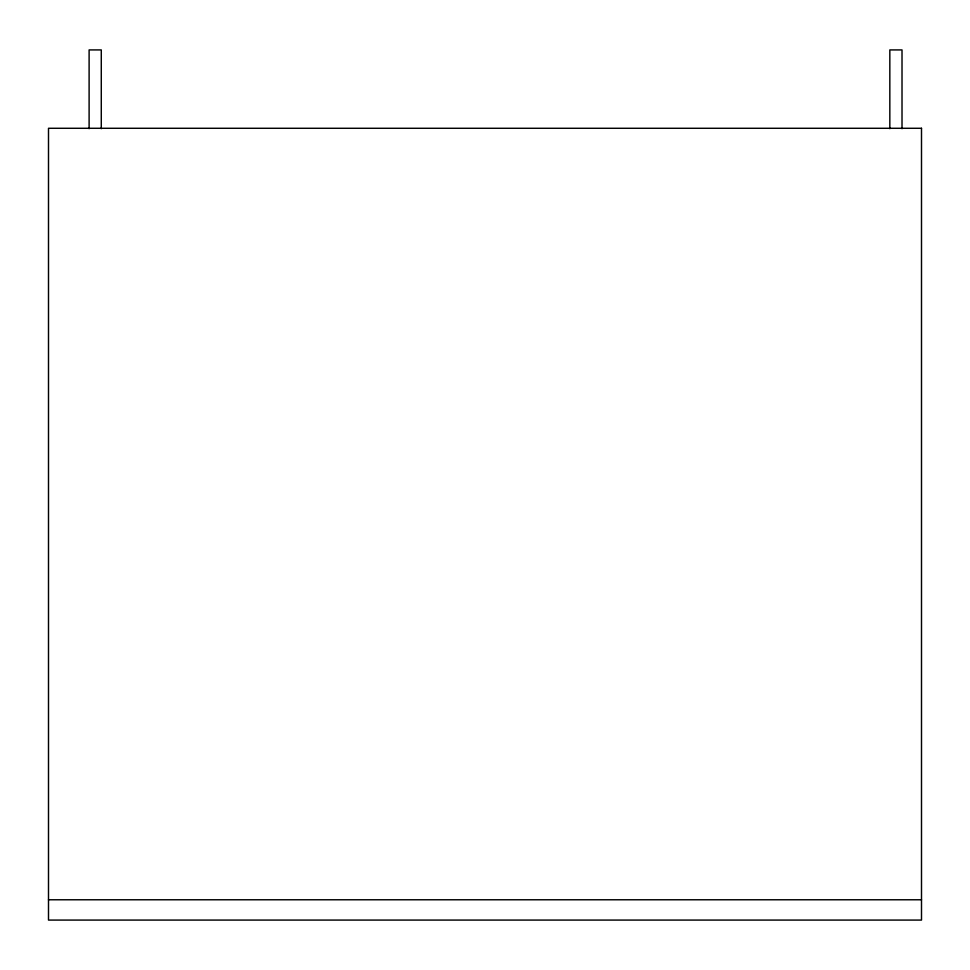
<?xml version="1.0" encoding="UTF-8"?>
<svg xmlns="http://www.w3.org/2000/svg" width="970" height="970" viewBox="0 0 970 970"><rect width="100%" height="100%" fill="white"/><g stroke="black" fill="none" stroke-linecap="round" stroke-linejoin="round"><path stroke-width="1.45" d="M48.5 899.772L921.5 899.772M902.015 128.695L902.015 49.919L889.829 49.919L889.829 128.695M101.28 128.695L101.28 49.919L89.107 49.919L89.107 128.695M921.5 128.282L48.5 128.282L48.5 920.081L921.5 920.081L921.5 128.282"/></g></svg>
